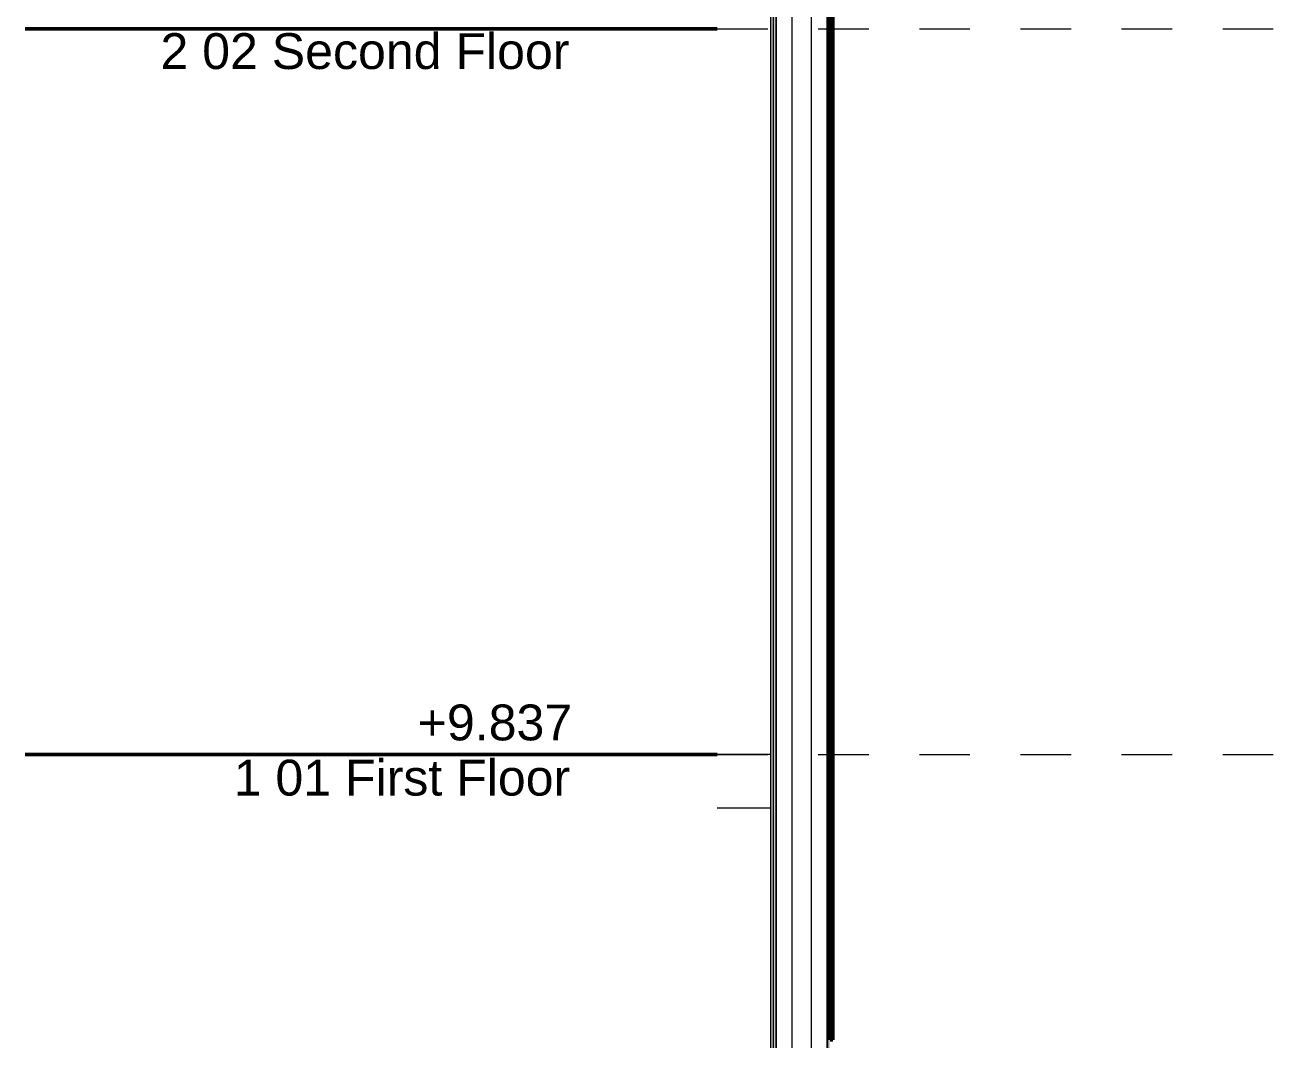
# Model space of a CAD drawing. Header units: millimetres. Extents: x -46169 to 153589, y -86316 to 18123.
# Drawn here: x 101134 to 108187, y -80462 to -74800 of the extents above; entities that cross this region are included whole.
import ezdxf

# ---------------------------------------------------------------- set-up
doc = ezdxf.new("R2010")
doc.units = ezdxf.units.MM
doc.header["$MEASUREMENT"] = 0
doc.linetypes.add('Dashed', pattern=[2822.222233, 1411.111116, -1411.111116])
doc.linetypes.add('Wipeout_Contour', pattern=[1000, 0, -1000])
for name, color, linetype, lineweight, true_color in [('0_Pen_No__105', 7, 'Continuous', 15, 0xa6a6a6), ('0_Pen_No__25', 7, 'Continuous', 50, 0x2a2a2a), ('A-25-M_Wall_Int_Pen_No__107', 7, 'Continuous', 15, 0xa6a6a6), ('A-25-M_Wall_Int_Pen_No__81', 7, 'Continuous', 20, 0x6a6a6a), ('New_A-25-M_Wall_Int_Pen_No__27', 7, 'Continuous', 50, 0x2a2a2a), ('New_A-25-M_Wall_Int_Pen_No__81', 7, 'Continuous', 20, 0x6a6a6a)]:
    doc.layers.add(name, color=color, linetype=linetype, lineweight=lineweight, true_color=true_color)
for name, color, linetype, lineweight in [('0_Pen_No__6', 7, 'Continuous', 35), ('A-25-M_Wall_Int_Pen_No__1', 7, 'Continuous', 13), ('New_A-20-M_Floor_Slab_Pen_No__89', 8, 'Continuous', 20)]:
    doc.layers.add(name, color=color, linetype=linetype, lineweight=lineweight)
for name, color, linetype in [('A-25-M_Wall_Int', 7, 'Continuous'), ('New_A-20-M_Floor_Slab', 7, 'Continuous'), ('New_A-25-M_Wall_Int', 7, 'Continuous')]:
    doc.layers.add(name, color=color, linetype=linetype)
doc.styles.add('GENERATED_STYLE_1', font='')
doc.styles.get('GENERATED_STYLE_1').set_extended_font_data('Swis721 BT')

# ---------------------------------------------------------------- blocks, each defined once
blk = doc.blocks.new('Section Elem_3_1', base_point=(95125.2, -82919.8))
at = {"color": 254, "linetype": 'Wipeout_Contour', "lineweight": 0, "ltscale": 526111.308493}
blk.add_wipeout([(104996.2, -79169.8), (105293.4, -79169.8), (105293.4, -78869.8), (104996.2, -78869.8)], dxfattribs=at).dxf.layer = 'New_A-20-M_Floor_Slab'
at = {"layer": 'New_A-20-M_Floor_Slab_Pen_No__89', "linetype": 'Continuous'}
for p, q in [((105293.4, -78869.8), (104996.2, -78869.8)), ((105293.4, -79169.8), (104996.2, -79169.8))]:
    blk.add_line(p, q, dxfattribs=at)
blk = doc.blocks.new('Section Elem_37_1', base_point=(95125.2, -82919.8))
at = {"layer": 'New_A-25-M_Wall_Int_Pen_No__81', "linetype": 'Continuous', "lineweight": 0, "true_color": 0x353535}
blk.add_hatch(color=250, dxfattribs=at).paths.add_polyline_path([(105641.8, -80461.8), (105641.8, -71839.8), (105626.8, -71839.8), (105626.8, -80461.8)])
at = {"layer": 'New_A-25-M_Wall_Int_Pen_No__27', "linetype": 'Continuous'}
for p, q in [((105626.8, -71839.8), (105626.8, -80461.8)), ((105641.8, -71839.8), (105626.8, -71839.8)), ((105641.8, -71839.8), (105641.8, -80461.8)), ((105641.8, -80461.8), (105626.8, -80461.8))]:
    blk.add_line(p, q, dxfattribs=at)
blk = doc.blocks.new('Section Elem_38_1', base_point=(95125.2, -82919.8))
at = {"color": 254, "linetype": 'Wipeout_Contour', "lineweight": 0, "ltscale": 1285772.295811164}
blk.add_wipeout([(105473.2, -70952.3), (105413.4, -70952.3), (105413.4, -82919.8), (105521.8, -82919.8), (105521.8, -71182.8), (105477.7, -71182.8), (105475.6, -71181.9), (105474.7, -71179.8), (105474.7, -70953.8), (105474.3, -70952.7)], dxfattribs=at).dxf.layer = 'A-25-M_Wall_Int'
blk = doc.blocks.new('Section Elem_39_1', base_point=(95125.2, -82919.8))
at = {"layer": 'A-25-M_Wall_Int_Pen_No__107', "linetype": 'Continuous'}
blk.add_hatch(color=256, dxfattribs=at).paths.add_polyline_path([(105611.8, -82919.8), (105626.8, -82919.8), (105626.8, -80461.8), (105626.8, -71839.8), (105626.8, -70951.7), (105611.8, -70951.7)])
at = {"layer": 'A-25-M_Wall_Int_Pen_No__81', "linetype": 'Continuous', "lineweight": 0, "true_color": 0x353535}
blk.add_hatch(color=250, dxfattribs=at).paths.add_polyline_path([(105608.8, -82919.8), (105611.8, -82919.8), (105611.8, -70951.7), (105608.8, -70951.7)])
at = {"color": 254, "linetype": 'Wipeout_Contour', "lineweight": 0, "ltscale": 522862.06756}
blk.add_wipeout([(105521.8, -70951.7), (105521.8, -82919.8), (105608.8, -82919.8), (105608.8, -70951.7)], dxfattribs=at).dxf.layer = 'A-25-M_Wall_Int'
at = {"layer": 'A-25-M_Wall_Int_Pen_No__1', "linetype": 'Continuous'}
for p, q in [((105521.8, -70951.7), (105521.8, -82919.8)), ((105608.8, -70951.7), (105608.8, -82919.8)), ((105611.8, -70951.7), (105611.8, -82919.8))]:
    blk.add_line(p, q, dxfattribs=at)
blk = doc.blocks.new('Section Elem_40_1', base_point=(95125.2, -82919.8))
at = {"layer": 'A-25-M_Wall_Int_Pen_No__107', "linetype": 'Continuous'}
for points in [[(105293.4, -70951.7), (105293.4, -82919.8), (105308.4, -82919.8), (105308.4, -70951.7)], [(105308.4, -82919.8), (105323.4, -82919.8), (105323.4, -70951.7), (105308.4, -70951.7)]]:
    blk.add_hatch(color=256, dxfattribs=at).paths.add_polyline_path(points)
at = {"layer": 'A-25-M_Wall_Int_Pen_No__81', "linetype": 'Continuous', "lineweight": 0, "true_color": 0x353535}
blk.add_hatch(color=250, dxfattribs=at).paths.add_polyline_path([(105323.4, -82919.8), (105326.4, -82919.8), (105326.4, -70951.7), (105323.4, -70951.7)])
at = {"color": 254, "linetype": 'Wipeout_Contour', "lineweight": 0, "ltscale": 522230.461525}
blk.add_wipeout([(105326.4, -82919.8), (105413.4, -82919.8), (105413.4, -70951.7), (105326.4, -70951.7)], dxfattribs=at).dxf.layer = 'A-25-M_Wall_Int'
at = {"layer": 'A-25-M_Wall_Int_Pen_No__1', "linetype": 'Continuous'}
for p, q in [((105293.4, -70951.7), (105293.4, -82919.8)), ((105308.4, -70951.7), (105308.4, -82919.8)), ((105323.4, -70951.7), (105323.4, -82919.8)), ((105326.4, -70951.7), (105326.4, -82919.8)), ((105413.4, -70951.7), (105413.4, -82919.8))]:
    blk.add_line(p, q, dxfattribs=at)
blk = doc.blocks.new('A06 Atria & End Elevation_STORY_MARKER', base_point=(95125.2, -82919.8))
at = {"layer": '0_Pen_No__105', "linetype": 'Dashed', "ltscale": 0.2}
for p, q in [((104996.2, -74819.8), (113817.9, -74819.8)), ((104996.2, -78869.8), (113817.9, -78869.8))]:
    blk.add_line(p, q, dxfattribs=at)
at = {"layer": '0_Pen_No__25', "linetype": 'Continuous'}
for p, q in [((104996.2, -74819.8), (104896.2, -74819.8)), ((104996.2, -78869.8), (104896.2, -78869.8))]:
    blk.add_line(p, q, dxfattribs=at)
at = {"color": 254, "linetype": 'Wipeout_Contour', "lineweight": 0, "ltscale": 509133.297545}
blk.add_wipeout([(101134.2, -74523.3), (101134.2, -75116.2), (104796.2, -75116.2), (104796.2, -74523.3)], dxfattribs=at)
at = {"color": 254, "linetype": 'Wipeout_Contour', "lineweight": 0, "ltscale": 518822.763716}
blk.add_wipeout([(101134.2, -78573.3), (101134.2, -79166.2), (104796.2, -79166.2), (104796.2, -78573.3)], dxfattribs=at)
at = {"layer": '0_Pen_No__25', "linetype": 'Continuous'}
for p, q in [((101134.2, -74819.8), (104196.2, -74819.8)), ((104596.2, -74819.8), (104196.2, -74819.8)), ((104596.2, -74819.8), (104796.2, -74819.8)), ((104896.2, -74819.8), (104796.2, -74819.8)), ((101134.2, -78869.8), (104196.2, -78869.8)), ((104596.2, -78869.8), (104196.2, -78869.8)), ((104596.2, -78869.8), (104796.2, -78869.8)), ((104896.2, -78869.8), (104796.2, -78869.8))]:
    blk.add_line(p, q, dxfattribs=at)
at = {"layer": '0_Pen_No__6', "char_height": 200, "attachment_point": 1, "style": 'GENERATED_STYLE_1'}
for s, insert in [('\\A1;{\\fSwis721 BT|b0|i0|c0|p34;2 02 Second Floor}', (101888.8, -74843.9)), ('\\A1;{\\fSwis721 BT|b0|i0|c0|p34;+9.837}', (103324.7, -78590.9)), ('\\A1;{\\fSwis721 BT|b0|i0|c0|p34;1 01 First Floor}', (102297.6, -78899))]:
    blk.add_mtext(s, dxfattribs=dict(at, insert=insert))

msp = doc.modelspace()

# ---------------------------------------------------------------- block references
at = {"layer": 'New_A-20-M_Floor_Slab'}
msp.add_blockref('Section Elem_3_1', (95125.2, -82919.8), dxfattribs=at)
at = {"layer": 'New_A-25-M_Wall_Int'}
msp.add_blockref('Section Elem_37_1', (95125.2, -82919.8), dxfattribs=at)

# ---------------------------------------------------------------- next in the draw order: block references
at = {"layer": 'A-25-M_Wall_Int'}
msp.add_blockref('Section Elem_38_1', (95125.2, -82919.8), dxfattribs=at)

# ---------------------------------------------------------------- next in the draw order: block references
for name in ['Section Elem_40_1', 'Section Elem_39_1']:
    msp.add_blockref(name, (95125.2, -82919.8), dxfattribs=at)

# ---------------------------------------------------------------- next in the draw order: block references
at = {"linetype": 'Continuous', "lineweight": 0}
msp.add_blockref('A06 Atria & End Elevation_STORY_MARKER', (95125.2, -82919.8), dxfattribs=at)

doc.saveas('drawing.dxf')
